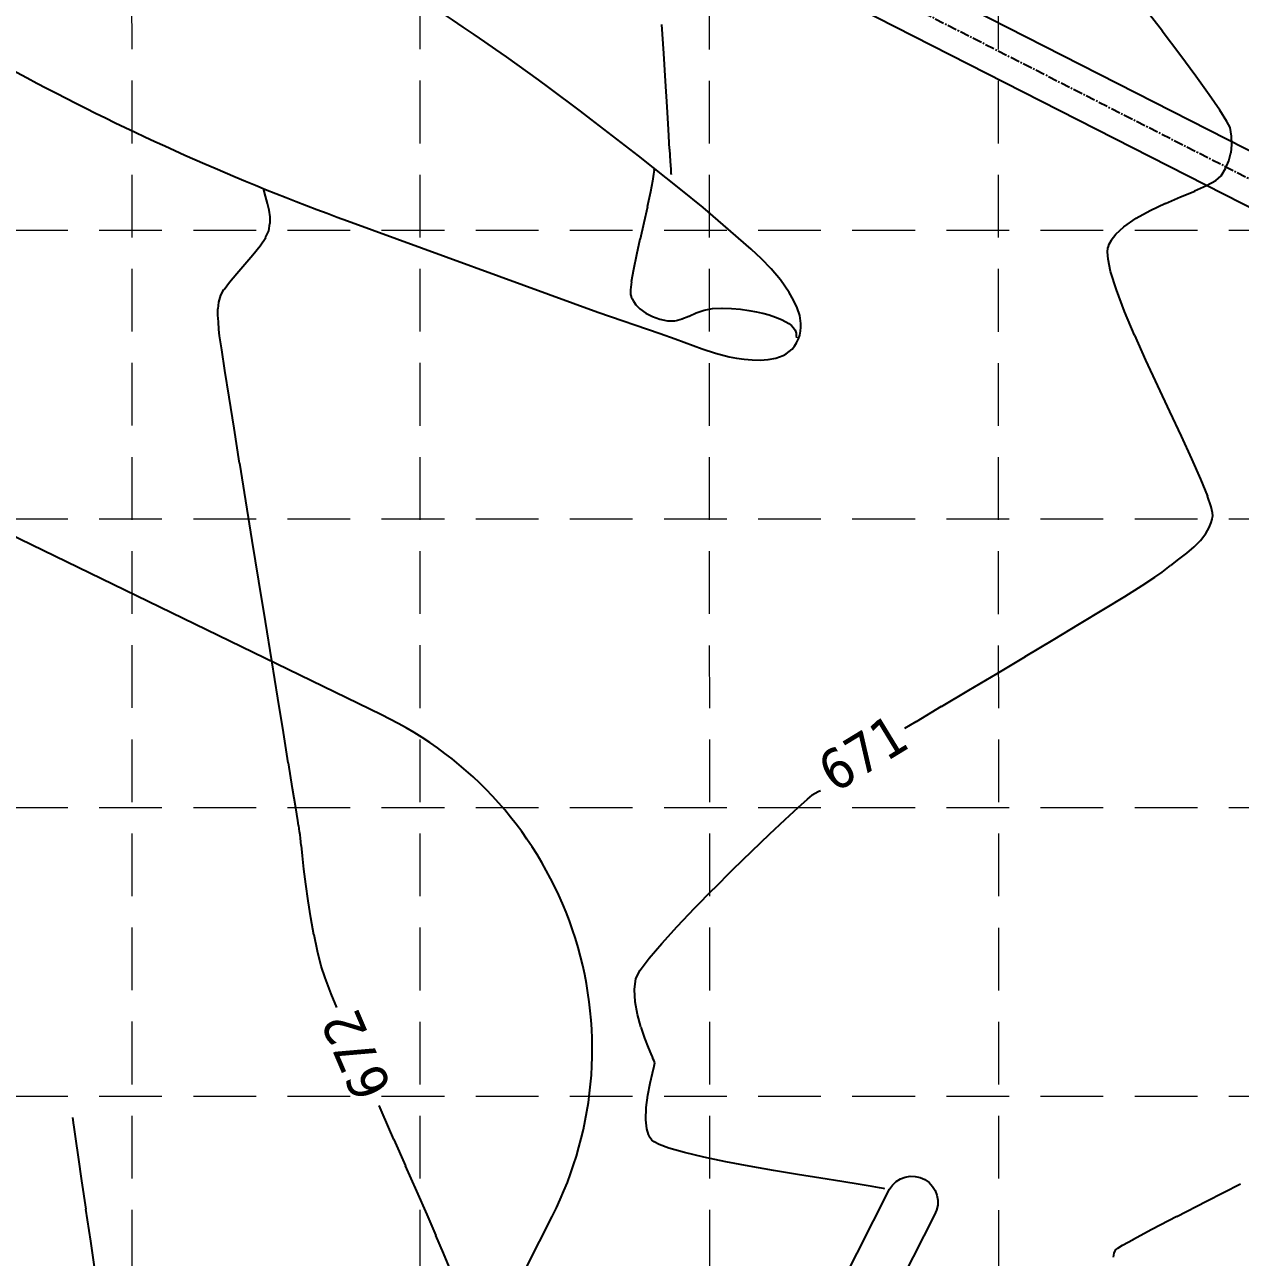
# Model space of a CAD drawing. Header units: inches. Extents: x 6967 to 7890, y 13663 to 15138.
# Drawn here: x 7098.2 to 7195, y 14410.6 to 14508.9 of the extents above; entities that cross this region are included whole.
import ezdxf

# ---------------------------------------------------------------- set-up
doc = ezdxf.new("R2010")
doc.units = ezdxf.units.IN
doc.header["$MEASUREMENT"] = 0
doc.linetypes.add('CENTER2', pattern=[1.125, 0.75, -0.125, 0.125, -0.125])
doc.linetypes.add('HIDDEN', pattern=[0.375, 0.25, -0.125])
for name, color, linetype in [('EC', 35, 'Continuous'), ('GRID', 254, 'HIDDEN'), ('V-ROAD-BACK-P', 2, 'Continuous'), ('V-STRM-CNTR-E', 11, 'CENTER2'), ('V-STRM-UNDR-E', 15, 'Continuous')]:
    doc.layers.add(name, color=color, linetype=linetype)
doc.styles.add('L80', font='TAHOMA.TTF', dxfattribs={"height": 3.2})

msp = doc.modelspace()

# ---------------------------------------------------------------- linework, layer by layer
at = {"layer": 'EC', "color": 35, "extrusion": (0.795242, 0.606292, 0), "elevation": 14513.14}
msp.add_lwpolyline([(7179.144, 671), (7181.61, 671)], dxfattribs=at)
at = {"layer": 'EC', "color": 35}
for points, elevation in [([(7149.078, 14506.581), (7148.927, 14508.887)], 672), ([(7192.535, 14503.287), (7191.459, 14504.784)], 671), ([(7149.339, 14502.344), (7149.215, 14504.382)], 672), ([(7149.449, 14500.523), (7149.339, 14502.344)], 672), ([(7193.948, 14501.176), (7193.38, 14502.065)], 671), ([(7194.193, 14500.682), (7193.948, 14501.176)], 671), ([(7194.313, 14499.996), (7194.193, 14500.682)], 671), ([(7194.338, 14499.328), (7194.313, 14499.996)], 671), ([(7149.607, 14497.968), (7149.543, 14498.974)], 672), ([(7193.838, 14497.427), (7194.1, 14498.044)], 671), ([(7194.1, 14498.044), (7194.266, 14498.677)], 671), ([(7148.259, 14496.971), (7148.177, 14496.415)], 672), ([(7149.673, 14497.048), (7149.649, 14497.368)], 672), ([(7149.684, 14496.913), (7149.673, 14497.048)], 672), ([(7117.342, 14495.205), (7117.184, 14495.829)], 672), ([(7117.498, 14494.637), (7117.342, 14495.205)], 672), ([(7117.625, 14494.101), (7117.498, 14494.637)], 672), ([(7117.701, 14493.573), (7117.625, 14494.101)], 672), ([(7186.706, 14493.461), (7187.839, 14494.082)], 671), ([(7184.733, 14491.713), (7185.089, 14492.187)], 671), ([(7147.175, 14491.8), (7146.893, 14490.541)], 672), ([(7115.701, 14489.79), (7116.341, 14490.544)], 672), ([(7114.482, 14488.359), (7115.06, 14489.047)], 672), ([(7115.06, 14489.047), (7115.701, 14489.79)], 672), ([(7146.43, 14487.755), (7146.435, 14487.393)], 672), ([(7146.435, 14487.393), (7146.466, 14487.214)], 672), ([(7146.649, 14486.844), (7146.847, 14486.568)], 672), ([(7146.847, 14486.568), (7147.165, 14486.241)], 672), ([(7147.165, 14486.241), (7147.638, 14485.896)], 672), ([(7151.661, 14485.916), (7152.28, 14486.139)], 672), ([(7154.459, 14486.275), (7155.185, 14486.208)], 672), ([(7155.185, 14486.208), (7155.861, 14486.114)], 672), ([(7113.583, 14485.203), (7113.552, 14485.74)], 672), ([(7113.622, 14484.599), (7113.583, 14485.203)], 672), ([(7148.176, 14485.623), (7148.76, 14485.42)], 672), ([(7148.76, 14485.42), (7149.371, 14485.289)], 672), ([(7149.371, 14485.289), (7149.965, 14485.287)], 672), ([(7156.953, 14485.898), (7157.478, 14485.749)], 672), ([(7113.852, 14482.969), (7113.686, 14484.089)], 672), ([(7159.61, 14484.309), (7159.631, 14484.091)], 672), ([(7159.631, 14484.091), (7159.643, 14483.926)], 672), ([(7188.433, 14480.094), (7187.483, 14482.144)], 671), ([(7114.441, 14479.209), (7114.108, 14481.317)], 672), ([(7114.837, 14476.723), (7114.441, 14479.209)], 672), ([(7115.769, 14470.924), (7115.284, 14473.936)], 672), ([(7192.695, 14469.204), (7192.773, 14469.486)], 671), ([(7192.773, 14469.486), (7192.804, 14469.633)], 671), ([(7192.272, 14468.323), (7192.541, 14468.808)], 671), ([(7190.124, 14466.292), (7190.754, 14466.775)], 671), ([(7189.461, 14465.793), (7190.124, 14466.292)], 671), ([(7187.191, 14464.187), (7188.203, 14464.844)], 671), ([(7184.123, 14462.29), (7185.809, 14463.324)], 671), ([(7118.323, 14455.206), (7117.838, 14458.181)], 672), ([(7119.497, 14448.021), (7119.165, 14450.049)], 672), ([(7160.512, 14447.17), (7160.891, 14447.491)], 671), ([(7158.752, 14445.551), (7159.777, 14446.504)], 671), ([(7120.059, 14444.581), (7120.022, 14444.806)], 672), ([(7157.5, 14444.368), (7158.752, 14445.551)], 671), ([(7120.1, 14444.323), (7120.059, 14444.581)], 672), ([(7120.191, 14443.477), (7120.13, 14444.058)], 672), ([(7156.088, 14443.013), (7157.5, 14444.368)], 671), ([(7154.582, 14441.544), (7156.088, 14443.013)], 671), ([(7148.908, 14435.666), (7150.143, 14437.02)], 671), ([(7121.786, 14433.845), (7121.479, 14435.037)], 672), ([(7147.904, 14434.485), (7148.908, 14435.666)], 671), ([(7148.071, 14426.852), (7147.852, 14427.37)], 671), ([(7148.237, 14426.451), (7148.17, 14426.616)], 671), ([(7148.306, 14426.309), (7148.237, 14426.451)], 671), ([(7148.356, 14426.143), (7148.306, 14426.309)], 671), ([(7148.307, 14425.885), (7148.356, 14426.143)], 671), ([(7148.165, 14425.316), (7148.307, 14425.885)], 671), ([(7127.572, 14420.042), (7126.624, 14422.188)], 672), ([(7147.637, 14421.602), (7147.668, 14422.577)], 671), ([(7148.064, 14420.059), (7147.984, 14420.175)], 671), ([(7148.71, 14419.642), (7148.307, 14419.853)], 671), ([(7149.472, 14419.354), (7148.71, 14419.642)], 671), ([(7102.71, 14416.746), (7102.435, 14418.635)], 673), ([(7155.88, 14417.905), (7154.007, 14418.259)], 671), ([(7129.392, 14415.924), (7128.504, 14417.936)], 672), ([(7163.266, 14416.677), (7161.578, 14416.945)], 671), ([(7165.689, 14416.284), (7164.729, 14416.443)], 671), ([(7130.209, 14414.059), (7129.392, 14415.924)], 672), ([(7166.568, 14416.125), (7166.263, 14416.183)], 671), ([(7166.694, 14416.099), (7166.568, 14416.125)], 671), ([(7103.831, 14409.146), (7103.417, 14411.93)], 673), ([(7185.248, 14411.378), (7185.63, 14411.609)], 670), ([(7184.964, 14410.97), (7185.038, 14411.166)], 670), ([(7185.089, 14411.256), (7185.117, 14411.285)], 670)]:
    msp.add_lwpolyline(points, dxfattribs=dict(at, elevation=elevation))
at = {"layer": 'EC', "color": 35, "extrusion": (0.799575, 0.600567, 0), "elevation": 14461.215}
msp.add_lwpolyline([(7280.836, 671), (7283.171, 671)], dxfattribs=at)
at = {"layer": 'EC', "color": 35, "extrusion": (0.998043, 0.062525, 0), "elevation": 8042.113}
msp.add_lwpolyline([(14028.998, 672), (14031.202, 672)], dxfattribs=at)
at = {"layer": 'EC', "color": 35, "extrusion": (0.804792, 0.593556, 0), "elevation": 14397.038}
msp.add_lwpolyline([(7404.805, 671), (7406.932, 671)], dxfattribs=at)
at = {"layer": 'EC', "color": 35, "extrusion": (0.822542, 0.568704, 0), "elevation": 14164.241}
msp.add_lwpolyline([(7837.658, 671), (7839.144, 671)], dxfattribs=at)
at = {"layer": 'EC', "color": 35, "extrusion": (0.998149, 0.060812, 0), "elevation": 8018.019}
msp.add_lwpolyline([(14037.364, 672), (14038.916, 672)], dxfattribs=at)
at = {"layer": 'EC', "color": 35, "extrusion": (0.994061, -0.108827, 0), "elevation": 5573.697}
msp.add_lwpolyline([(15195.493, 671), (15196.148, 671)], dxfattribs=at)
at = {"layer": 'EC', "color": 35, "extrusion": (0.997631, 0.068794, 0), "elevation": 8130.043}
msp.add_lwpolyline([(13971.168, 672), (13971.77, 672)], dxfattribs=at)
at = {"layer": 'EC', "color": 35, "extrusion": (0.994441, -0.1053, 0), "elevation": 5581.991}
msp.add_lwpolyline([(15169.411, 672), (15169.085, 672)], dxfattribs=at)
at = {"layer": 'EC', "color": 35, "extrusion": (0.997498, -0.0707, 0), "elevation": 6105.44}
msp.add_lwpolyline([(14966.552, 672), (14966.405, 672)], dxfattribs=at)
at = {"layer": 'EC', "color": 35, "extrusion": (-0.65752, 0.753437, 0), "elevation": 6192.595}
msp.add_lwpolyline([(-14951.227, 671), (-14951.787, 671)], dxfattribs=at)
at = {"layer": 'EC', "color": 35, "extrusion": (0.860272, -0.509835, 0), "elevation": -1202.638}
msp.add_lwpolyline([(16138.706, 671), (16139.404, 671)], dxfattribs=at)
at = {"layer": 'EC', "color": 35, "extrusion": (0.983315, -0.181912, 0), "elevation": 4391.836}
msp.add_lwpolyline([(15554.879, 672), (15554.015, 672)], dxfattribs=at)
at = {"layer": 'EC', "color": 35, "extrusion": (0.407931, -0.913013, 0), "elevation": -10301.121}
msp.add_lwpolyline([(12479.022, 671), (12480.077, 671)], dxfattribs=at)
at = {"layer": 'EC', "color": 35, "extrusion": (-0.476998, 0.878904, 0), "elevation": 9309.924}
msp.add_lwpolyline([(-13235.963, 671), (-13236.795, 671)], dxfattribs=at)
at = {"layer": 'EC', "color": 35, "extrusion": (0.978122, -0.208033, 0), "elevation": 3976.074}
msp.add_lwpolyline([(15665.454, 672), (15664.237, 672)], dxfattribs=at)
at = {"layer": 'EC', "color": 35, "extrusion": (0.393895, -0.919155, 0), "elevation": -10491.099}
msp.add_lwpolyline([(12317.224, 671), (12318.53, 671)], dxfattribs=at)
at = {"layer": 'EC', "color": 35, "extrusion": (-0.386776, 0.922174, 0), "elevation": 10586.037}
msp.add_lwpolyline([(-12237.04, 671), (-12238.255, 671)], dxfattribs=at)
at = {"layer": 'EC', "color": 35, "extrusion": (0.975019, -0.22212, 0), "elevation": 3749.722}
msp.add_lwpolyline([(15719.957, 672), (15718.649, 672)], dxfattribs=at)
at = {"layer": 'EC', "color": 35, "extrusion": (0.424301, -0.905521, 0), "elevation": -10074.895}
msp.add_lwpolyline([(12658.591, 671), (12659.922, 671)], dxfattribs=at)
at = {"layer": 'EC', "color": 35, "extrusion": (0.984784, -0.173781, 0), "elevation": 4490.782}
msp.add_lwpolyline([(15508.838, 672), (15509.43, 672)], dxfattribs=at)
at = {"layer": 'EC', "color": 35, "extrusion": (0.999997, -0.002413, 0), "elevation": 7082.708}
msp.add_lwpolyline([(14510.162, 672), (14510.705, 672)], dxfattribs=at)
at = {"layer": 'EC', "color": 35, "extrusion": (0.974261, -0.225421, 0), "elevation": 3696.464}
msp.add_lwpolyline([(15731.258, 672), (15729.925, 672)], dxfattribs=at)
at = {"layer": 'EC', "color": 35, "extrusion": (0.568535, -0.822659, 0), "elevation": -7837.286}
msp.add_lwpolyline([(14151.049, 671), (14152.247, 671)], dxfattribs=at)
at = {"layer": 'EC', "color": 35, "extrusion": (0.827203, -0.561904, 0), "elevation": -2255.565}
msp.add_lwpolyline([(15986.235, 672), (15987.018, 672)], dxfattribs=at)
at = {"layer": 'EC', "color": 35, "extrusion": (0.909795, -0.415058, 0), "elevation": 460.344}
msp.add_lwpolyline([(16138.786, 672), (16139.37, 672)], dxfattribs=at)
at = {"layer": 'EC', "color": 35, "extrusion": (0.684512, -0.729002, 0), "elevation": -5646.549}
msp.add_lwpolyline([(15158.017, 671), (15158.883, 671)], dxfattribs=at)
at = {"layer": 'EC', "color": 35, "extrusion": (0.783579, -0.621293, 0), "elevation": -3426.654}
msp.add_lwpolyline([(15775.811, 672), (15776.733, 672)], dxfattribs=at)
at = {"layer": 'EC', "color": 35, "extrusion": (0.994898, -0.100882, 0), "elevation": 5685.915}
msp.add_lwpolyline([(15141.626, 671), (15141.939, 671)], dxfattribs=at)
at = {"layer": 'EC', "color": 35, "extrusion": (0.966982, -0.254846, 0), "elevation": 3254.25}
msp.add_lwpolyline([(15843.541, 671), (15843.676, 671)], dxfattribs=at)
at = {"layer": 'EC', "color": 35, "extrusion": (0.93452, -0.35591, 0), "elevation": 1556.488}
msp.add_lwpolyline([(16099.366, 671), (16099.547, 671)], dxfattribs=at)
at = {"layer": 'EC', "color": 35, "extrusion": (0.887048, -0.461678, 0), "elevation": -317.298}
msp.add_lwpolyline([(16171.5, 671), (16171.873, 671)], dxfattribs=at)
at = {"layer": 'EC', "color": 35, "extrusion": (0.9796, -0.200956, 0), "elevation": 4089.131}
msp.add_lwpolyline([(15631.15, 672), (15629.969, 672)], dxfattribs=at)
at = {"layer": 'EC', "color": 35, "extrusion": (0.997518, 0.070407, 0), "elevation": 8186.85}
msp.add_lwpolyline([(13948.395, 671), (13948.977, 671)], dxfattribs=at)
at = {"layer": 'EC', "color": 35, "extrusion": (0.978455, 0.206462, 0), "elevation": 10021.352}
msp.add_lwpolyline([(12693.683, 671), (12694.673, 671)], dxfattribs=at)
at = {"layer": 'EC', "color": 35, "extrusion": (0.986554, -0.163437, 0), "elevation": 4682.453}
msp.add_lwpolyline([(15462.585, 672), (15461.578, 672)], dxfattribs=at)
at = {"layer": 'EC', "color": 35, "extrusion": (0.954097, 0.299498, 0), "elevation": 11194.369}
msp.add_lwpolyline([(11670.779, 671), (11672.326, 671)], dxfattribs=at)
at = {"layer": 'EC', "color": 35, "extrusion": (0.797065, -0.603894, 0), "elevation": -3078.728}
msp.add_lwpolyline([(15843.811, 672), (15844.553, 672)], dxfattribs=at)
at = {"layer": 'EC', "color": 35, "extrusion": (0.995463, -0.095147, 0), "elevation": 5735.541}
msp.add_lwpolyline([(15102.627, 672), (15101.989, 672)], dxfattribs=at)
at = {"layer": 'EC', "color": 35, "extrusion": (0.96143, -0.275049, 0), "elevation": 2854.682}
msp.add_lwpolyline([(15884.605, 672), (15885.182, 672)], dxfattribs=at)
at = {"layer": 'EC', "color": 35, "extrusion": (0.872325, -0.488927, 0), "elevation": -877.716}
msp.add_lwpolyline([(16115.764, 672), (16116.281, 672)], dxfattribs=at)
at = {"layer": 'EC', "color": 35, "extrusion": (0.943997, 0.329954, 0), "elevation": 11526.354}
msp.add_lwpolyline([(11317.884, 672), (11317.81, 672)], dxfattribs=at)
at = {"layer": 'EC', "color": 35, "extrusion": (0.906186, 0.422879, 0), "elevation": 12602.359}
msp.add_lwpolyline([(10105.949, 672), (10105.835, 672)], dxfattribs=at)
at = {"layer": 'EC', "color": 35, "extrusion": (0.873375, 0.487048, 0), "elevation": 13297.498}
msp.add_lwpolyline([(9171.909, 672), (9171.683, 672)], dxfattribs=at)
at = {"layer": 'EC', "color": 35, "extrusion": (0.934525, 0.355897, 0), "elevation": 11870.84}
msp.add_lwpolyline([(10980.157, 671), (10981.991, 671)], dxfattribs=at)
at = {"layer": 'EC', "color": 35, "extrusion": (0.999971, -0.007563, 0), "elevation": 7003.79}
msp.add_lwpolyline([(14539.127, 672), (14539.635, 672)], dxfattribs=at)
at = {"layer": 'EC', "color": 35, "extrusion": (0.99154, -0.129803, 0), "elevation": 5173.02}
msp.add_lwpolyline([(15287.05, 672), (15287.568, 672)], dxfattribs=at)
at = {"layer": 'EC', "color": 35, "extrusion": (0.185519, -0.982641, 0), "elevation": -12907.786}
msp.add_lwpolyline([(9715.575, 672), (9716.275, 672)], dxfattribs=at)
at = {"layer": 'EC', "color": 35, "extrusion": (0.041561, -0.999136, 0), "elevation": -14176.471}
msp.add_lwpolyline([(7748.846, 672), (7749.589, 672)], dxfattribs=at)
at = {"layer": 'EC', "color": 35, "extrusion": (-0.033135, -0.999451, 0), "elevation": -14715.381}
msp.add_lwpolyline([(6669.784, 672), (6670.533, 672)], dxfattribs=at)
at = {"layer": 'EC', "color": 35, "extrusion": (-0.177619, -0.984099, 0), "elevation": -15526.793}
msp.add_lwpolyline([(4469.068, 672), (4469.677, 672)], dxfattribs=at)
at = {"layer": 'EC', "color": 35, "extrusion": (-0.213706, -0.976898, 0), "elevation": -15680.73}
msp.add_lwpolyline([(3895.383, 672), (3895.888, 672)], dxfattribs=at)
at = {"layer": 'EC', "color": 35, "extrusion": (0.921346, 0.388744, 0), "elevation": 12251.954}
msp.add_lwpolyline([(10551.164, 671), (10553.214, 671)], dxfattribs=at)
at = {"layer": 'EC', "color": 35, "extrusion": (-0.45351, -0.891251, 0), "elevation": -16152.098}
msp.add_lwpolyline([(-199.162, 672), (-198.558, 672)], dxfattribs=at)
at = {"layer": 'EC', "color": 35, "extrusion": (0.246934, -0.969032, 0), "elevation": -12271.138}
msp.add_lwpolyline([(10505.46, 672), (10506.041, 672)], dxfattribs=at)
at = {"layer": 'EC', "color": 35, "extrusion": (-0.381283, 0.924459, 0), "elevation": 10664.809}
msp.add_lwpolyline([(-12133.409, 672), (-12134.011, 672)], dxfattribs=at)
at = {"layer": 'EC', "color": 35, "extrusion": (-0.406569, 0.91362, 0), "elevation": 10326.975}
msp.add_lwpolyline([(-12422.8, 672), (-12423.43, 672)], dxfattribs=at)
at = {"layer": 'EC', "color": 35, "extrusion": (-0.336869, -0.941552, 0), "elevation": -16050.211}
msp.add_lwpolyline([(1859.334, 672), (1859.878, 672)], dxfattribs=at)
at = {"layer": 'EC', "color": 35, "extrusion": (-0.384857, -0.922976, 0), "elevation": -16124.635}
msp.add_lwpolyline([(1031.778, 672), (1032.275, 672)], dxfattribs=at)
at = {"layer": 'EC', "color": 35, "extrusion": (-0.430039, -0.90281, 0), "elevation": -16155.958}
msp.add_lwpolyline([(233.436, 672), (233.838, 672)], dxfattribs=at)
at = {"layer": 'EC', "color": 35, "extrusion": (-0.494428, -0.869218, 0), "elevation": -16130.323}
msp.add_lwpolyline([(-939.327, 672), (-939.068, 672)], dxfattribs=at)
at = {"layer": 'EC', "color": 35, "extrusion": (-0.610816, -0.791773, 0), "elevation": -15841.738}
msp.add_lwpolyline([(-3179.386, 672), (-3179.115, 672)], dxfattribs=at)
at = {"layer": 'EC', "color": 35, "extrusion": (0.992141, 0.125125, 0), "elevation": 8870.095}
msp.add_lwpolyline([(13480.163, 672), (13480.677, 672)], dxfattribs=at)
at = {"layer": 'EC', "color": 35, "extrusion": (0.726188, 0.687497, 0), "elevation": 15157.284}
msp.add_lwpolyline([(5596.802, 672), (5596.558, 672)], dxfattribs=at)
at = {"layer": 'EC', "color": 35, "extrusion": (0.845983, 0.53321, 0), "elevation": 13780.15}
msp.add_lwpolyline([(8436.36, 672), (8436.126, 672)], dxfattribs=at)
at = {"layer": 'EC', "color": 35, "extrusion": (0.956817, 0.290692, 0), "elevation": 11060.909}
msp.add_lwpolyline([(11777.821, 672), (11777.586, 672)], dxfattribs=at)
at = {"layer": 'EC', "color": 35, "extrusion": (0.912664, 0.408711, 0), "elevation": 12478.773}
msp.add_lwpolyline([(10279.719, 671), (10281.91, 671)], dxfattribs=at)
at = {"layer": 'EC', "color": 35, "extrusion": (0.988229, 0.15298, 0), "elevation": 9245.726}
msp.add_lwpolyline([(13222.542, 672), (13224.214, 672)], dxfattribs=at)
at = {"layer": 'EC', "color": 35, "extrusion": (0.904756, 0.42593, 0), "elevation": 12671.282}
msp.add_lwpolyline([(10036.939, 671), (10039.189, 671)], dxfattribs=at)
at = {"layer": 'EC', "color": 35, "extrusion": (0.904833, 0.425766, 0), "elevation": 12669.469}
msp.add_lwpolyline([(10037.061, 671), (10039.227, 671)], dxfattribs=at)
at = {"layer": 'EC', "color": 35, "extrusion": (0.987373, 0.158411, 0), "elevation": 9318.268}
msp.add_lwpolyline([(13164.04, 672), (13166.863, 672)], dxfattribs=at)
at = {"layer": 'EC', "color": 35, "extrusion": (0.907891, 0.419205, 0), "elevation": 12596.481}
msp.add_lwpolyline([(10126.504, 671), (10128.51, 671)], dxfattribs=at)
at = {"layer": 'EC', "color": 35, "extrusion": (0.914942, 0.403584, 0), "elevation": 12421.086}
msp.add_lwpolyline([(10339.122, 671), (10340.892, 671)], dxfattribs=at)
at = {"layer": 'EC', "color": 35, "extrusion": (0.928307, 0.371815, 0), "elevation": 12057.414}
msp.add_lwpolyline([(10759.561, 671), (10761.021, 671)], dxfattribs=at)
at = {"layer": 'EC', "color": 35, "extrusion": (0.949831, 0.312763, 0), "elevation": 11357.662}
msp.add_lwpolyline([(11494.88, 671), (11495.777, 671)], dxfattribs=at)
at = {"layer": 'EC', "color": 35, "extrusion": (0.987167, 0.159692, 0), "elevation": 9335.342}
msp.add_lwpolyline([(13145.687, 672), (13148.887, 672)], dxfattribs=at)
at = {"layer": 'EC', "color": 35, "extrusion": (0.97686, 0.21388, 0), "elevation": 10121.19}
msp.add_lwpolyline([(12596.738, 671), (12597.232, 671)], dxfattribs=at)
at = {"layer": 'EC', "color": 35, "extrusion": (0.998004, 0.063159, 0), "elevation": 8092.34}
msp.add_lwpolyline([(13986.551, 671), (13986.791, 671)], dxfattribs=at)
at = {"layer": 'EC', "color": 35, "extrusion": (0.994286, -0.106752, 0), "elevation": 5607.033}
msp.add_lwpolyline([(15154.797, 671), (15154.892, 671)], dxfattribs=at)
at = {"layer": 'EC', "color": 35, "extrusion": (0.790958, -0.611871, 0), "elevation": -3163.958}
msp.add_lwpolyline([(15843.875, 671), (15844.573, 671)], dxfattribs=at)
at = {"layer": 'EC', "color": 35, "extrusion": (0.932146, -0.362082, 0), "elevation": 1465.603}
msp.add_lwpolyline([(16091.335, 671), (16091.76, 671)], dxfattribs=at)
at = {"layer": 'EC', "color": 35, "extrusion": (0.987099, 0.160112, 0), "elevation": 9340.931}
msp.add_lwpolyline([(13138.446, 672), (13141.716, 672)], dxfattribs=at)
at = {"layer": 'EC', "color": 35, "extrusion": (0.705559, -0.708651, 0), "elevation": -5178.324}
msp.add_lwpolyline([(15303.656, 671), (15304.378, 671)], dxfattribs=at)
at = {"layer": 'EC', "color": 35, "extrusion": (0.643113, -0.765772, 0), "elevation": -6453.78}
msp.add_lwpolyline([(14810.241, 671), (14810.997, 671)], dxfattribs=at)
at = {"layer": 'EC', "color": 35, "extrusion": (0.61868, -0.785643, 0), "elevation": -6916.974}
msp.add_lwpolyline([(14597.183, 671), (14598.047, 671)], dxfattribs=at)
at = {"layer": 'EC', "color": 35, "extrusion": (0.987045, 0.160444, 0), "elevation": 9345.359}
msp.add_lwpolyline([(13132.034, 672), (13135.297, 672)], dxfattribs=at)
at = {"layer": 'EC', "color": 35, "extrusion": (0.581144, -0.813801, 0), "elevation": -7594.115}
msp.add_lwpolyline([(14255.925, 671), (14256.637, 671)], dxfattribs=at)
at = {"layer": 'EC', "color": 35, "extrusion": (0.53006, -0.84796, 0), "elevation": -8455.407}
msp.add_lwpolyline([(13759.712, 671), (13761.341, 671)], dxfattribs=at)
at = {"layer": 'EC', "color": 35, "extrusion": (0.518287, -0.855207, 0), "elevation": -8644.811}
msp.add_lwpolyline([(13637.274, 671), (13639.527, 671)], dxfattribs=at)
at = {"layer": 'EC', "color": 35, "extrusion": (0.987001, 0.160714, 0), "elevation": 9348.945}
msp.add_lwpolyline([(13126.303, 672), (13129.481, 672)], dxfattribs=at)
at = {"layer": 'EC', "color": 35, "extrusion": (-0.515465, 0.85691, 0), "elevation": 8689.711}
msp.add_lwpolyline([(-13606.254, 671), (-13608.708, 671)], dxfattribs=at)
at = {"layer": 'EC', "color": 35, "extrusion": (-0.513621, 0.858017, 0), "elevation": 8718.965}
msp.add_lwpolyline([(-13584.946, 671), (-13587.526, 671)], dxfattribs=at)
at = {"layer": 'EC', "color": 35, "extrusion": (-0.512458, 0.858712, 0), "elevation": 8737.35}
msp.add_lwpolyline([(-13570.496, 671), (-13573.129, 671)], dxfattribs=at)
at = {"layer": 'EC', "color": 35, "extrusion": (-0.51184, 0.859081, 0), "elevation": 8747.116}
msp.add_lwpolyline([(-13561.592, 671), (-13564.204, 671)], dxfattribs=at)
at = {"layer": 'EC', "color": 35, "extrusion": (0.511726, -0.859149, 0), "elevation": -8748.92}
msp.add_lwpolyline([(13557.911, 671), (13560.428, 671)], dxfattribs=at)
at = {"layer": 'EC', "color": 35, "extrusion": (0.986935, 0.161121, 0), "elevation": 9354.357}
msp.add_lwpolyline([(13116.66, 672), (13119.432, 672)], dxfattribs=at)
at = {"layer": 'EC', "color": 35, "extrusion": (0.512166, -0.858886, 0), "elevation": -8741.97}
msp.add_lwpolyline([(13560.046, 671), (13562.394, 671)], dxfattribs=at)
at = {"layer": 'EC', "color": 35, "extrusion": (0.513341, -0.858185, 0), "elevation": -8723.411}
msp.add_lwpolyline([(13570.937, 671), (13571.993, 671)], dxfattribs=at)
at = {"layer": 'EC', "color": 35, "extrusion": (0.986909, 0.161276, 0), "elevation": 9356.411}
msp.add_lwpolyline([(13112.742, 672), (13115.195, 672)], dxfattribs=at)
at = {"layer": 'EC', "color": 35, "extrusion": (0.986872, 0.161502, 0), "elevation": 9359.423}
msp.add_lwpolyline([(13106.958, 672), (13108.537, 672)], dxfattribs=at)
at = {"layer": 'EC', "color": 35, "extrusion": (0.502698, -0.864462, 0), "elevation": -8889.548}
msp.add_lwpolyline([(13453.04, 671), (13453.609, 671)], dxfattribs=at)
at = {"layer": 'EC', "color": 35, "extrusion": (0.37963, -0.925138, 0), "elevation": -10647.514}
msp.add_lwpolyline([(12110.083, 671), (12110.273, 671)], dxfattribs=at)
at = {"layer": 'EC', "color": 35, "extrusion": (0.671316, -0.741171, 0), "elevation": -5900.857}
msp.add_lwpolyline([(15004.792, 671), (15005.783, 671)], dxfattribs=at)
at = {"layer": 'EC', "color": 35, "extrusion": (0.986864, 0.161556, 0), "elevation": 9360.138}
msp.add_lwpolyline([(13105.423, 672), (13106.447, 672)], dxfattribs=at)
at = {"layer": 'EC', "color": 35, "extrusion": (0.986888, 0.161405, 0), "elevation": 9358.128}
msp.add_lwpolyline([(13106.466, 672), (13106.858, 672)], dxfattribs=at)
at = {"layer": 'EC', "color": 35, "extrusion": (0.987309, 0.158813, 0)}
for points, elevation in [([(13130.727, 672), (13130.989, 672)], 9323.687), ([(13110.682, 673), (13110.864, 673)], 9302.212), ([(13110.436, 673), (13110.682, 673)], 9302.212)]:
    msp.add_lwpolyline(points, dxfattribs=dict(at, elevation=elevation))
at = {"layer": 'EC', "color": 35, "extrusion": (0.993702, 0.112052, 0), "elevation": 8693.782}
msp.add_lwpolyline([(13555.265, 672), (13555.532, 672)], dxfattribs=at)
at = {"layer": 'EC', "color": 35, "extrusion": (0.994125, 0.108236, 0), "elevation": 8641.671}
msp.add_lwpolyline([(13587.113, 672), (13587.961, 672)], dxfattribs=at)
at = {"layer": 'EC', "color": 35, "extrusion": (0.993278, 0.115749, 0), "elevation": 8744.145}
msp.add_lwpolyline([(13520.332, 672), (13521.392, 672)], dxfattribs=at)
at = {"layer": 'EC', "color": 35, "extrusion": (0.992039, 0.125928, 0), "elevation": 8882.316}
msp.add_lwpolyline([(13428.744, 672), (13429.963, 672)], dxfattribs=at)
at = {"layer": 'EC', "color": 35, "extrusion": (0.704881, -0.709326, 0), "elevation": -5200.628}
msp.add_lwpolyline([(15252.331, 671), (15254.497, 671)], dxfattribs=at)
at = {"layer": 'EC', "color": 35, "extrusion": (0.99029, 0.139015, 0), "elevation": 9058.846}
msp.add_lwpolyline([(13308.972, 672), (13310.297, 672)], dxfattribs=at)
at = {"layer": 'EC', "color": 35, "extrusion": (0.713053, -0.70111, 0), "elevation": -5023.543}
msp.add_lwpolyline([(15309.427, 671), (15311.569, 671)], dxfattribs=at)
at = {"layer": 'EC', "color": 35, "extrusion": (0.987787, 0.155813, 0), "elevation": 9283.57}
msp.add_lwpolyline([(13151.824, 672), (13153.203, 672)], dxfattribs=at)
at = {"layer": 'EC', "color": 35, "extrusion": (0.723786, -0.690024, 0), "elevation": -4786.721}
msp.add_lwpolyline([(15383.088, 671), (15385.118, 671)], dxfattribs=at)
at = {"layer": 'EC', "color": 35, "extrusion": (0.984074, 0.177758, 0), "elevation": 9573.964}
msp.add_lwpolyline([(12940.581, 672), (12941.962, 672)], dxfattribs=at)
at = {"layer": 'EC', "color": 35, "extrusion": (0.978275, 0.207312, 0), "elevation": 9959.326}
msp.add_lwpolyline([(12645.062, 672), (12646.392, 672)], dxfattribs=at)
at = {"layer": 'EC', "color": 35, "extrusion": (0.802473, -0.596688, 0), "elevation": -2876.89}
msp.add_lwpolyline([(15847.17, 671), (15848.356, 671)], dxfattribs=at)
at = {"layer": 'EC', "color": 35, "extrusion": (0.948939, 0.315458, 0), "elevation": 11311.419}
msp.add_lwpolyline([(11449.238, 672), (11450.219, 672)], dxfattribs=at)
at = {"layer": 'EC', "color": 35, "extrusion": (0.93451, 0.355937, 0), "elevation": 11792.876}
msp.add_lwpolyline([(10951.333, 672), (10952.686, 672)], dxfattribs=at)
at = {"layer": 'EC', "color": 35, "extrusion": (0.886861, -0.462037, 0), "elevation": -330.263}
msp.add_lwpolyline([(16102.053, 671), (16102.802, 671)], dxfattribs=at)
at = {"layer": 'EC', "color": 35, "extrusion": (0.990304, -0.13892, 0), "elevation": 5072.544}
msp.add_lwpolyline([(15284.868, 671), (15285.761, 671)], dxfattribs=at)
at = {"layer": 'EC', "color": 35, "extrusion": (0.998142, 0.060932, 0), "elevation": 8012.821}
msp.add_lwpolyline([(13968.72, 671), (13969.703, 671)], dxfattribs=at)
at = {"layer": 'EC', "color": 35, "extrusion": (0.926624, 0.37599, 0), "elevation": 12026.1}
msp.add_lwpolyline([(10693.509, 672), (10694.696, 672)], dxfattribs=at)
at = {"layer": 'EC', "color": 35, "extrusion": (0.982399, 0.186794, 0), "elevation": 9716.619}
msp.add_lwpolyline([(12840.997, 671), (12842.031, 671)], dxfattribs=at)
at = {"layer": 'EC', "color": 35, "extrusion": (0.963108, 0.269114, 0), "elevation": 10766.624}
msp.add_lwpolyline([(11973.269, 671), (11974.293, 671)], dxfattribs=at)
at = {"layer": 'EC', "color": 35, "extrusion": (0.945616, 0.325286, 0), "elevation": 11452.111}
msp.add_lwpolyline([(11318.441, 671), (11319.387, 671)], dxfattribs=at)
at = {"layer": 'EC', "color": 35, "extrusion": (0.931275, 0.364317, 0), "elevation": 11912.755}
msp.add_lwpolyline([(10831.762, 671), (10832.554, 671)], dxfattribs=at)
at = {"layer": 'EC', "color": 35, "extrusion": (0.921992, 0.38721, 0), "elevation": 12176.681}
msp.add_lwpolyline([(10533.377, 671), (10533.632, 671)], dxfattribs=at)
at = {"layer": 'EC', "color": 35, "extrusion": (0.973982, -0.226624, 0), "elevation": 3693.069}
msp.add_lwpolyline([(15669.129, 671), (15669.947, 671)], dxfattribs=at)
at = {"layer": 'EC', "color": 35, "extrusion": (0.981855, -0.189632, 0), "elevation": 4282.931}
msp.add_lwpolyline([(15517.317, 671), (15518.275, 671)], dxfattribs=at)
at = {"layer": 'EC', "color": 35, "extrusion": (0.991643, -0.129015, 0), "elevation": 5227.208}
msp.add_lwpolyline([(15224.198, 671), (15225.207, 671)], dxfattribs=at)
at = {"layer": 'EC', "color": 35, "extrusion": (0.915367, 0.402619, 0), "elevation": 12330.133}
msp.add_lwpolyline([(10332.284, 672), (10332.89, 672)], dxfattribs=at)
at = {"layer": 'EC', "color": 35, "extrusion": (0.989744, 0.142849, 0), "elevation": 9089.285}
msp.add_lwpolyline([(13258.593, 673), (13258.943, 673)], dxfattribs=at)
at = {"layer": 'EC', "color": 35, "extrusion": (0.993818, 0.111017, 0), "elevation": 8704.503}
msp.add_lwpolyline([(13538.23, 671), (13538.941, 671)], dxfattribs=at)
at = {"layer": 'EC', "color": 35, "extrusion": (0.989796, 0.142492, 0), "elevation": 9084.499}
msp.add_lwpolyline([(13260.93, 673), (13261.873, 673)], dxfattribs=at)
at = {"layer": 'EC', "color": 35, "extrusion": (0.958897, 0.283753, 0), "elevation": 10945.896}
msp.add_lwpolyline([(11799.497, 671), (11799.975, 671)], dxfattribs=at)
at = {"layer": 'EC', "color": 35, "extrusion": (0.891932, 0.45217, 0), "elevation": 12895.88}
msp.add_lwpolyline([(9629.714, 671), (9630.008, 671)], dxfattribs=at)
at = {"layer": 'EC', "color": 35, "extrusion": (0.989718, 0.143032, 0), "elevation": 9091.731}
msp.add_lwpolyline([(13254.511, 673), (13255.973, 673)], dxfattribs=at)
at = {"layer": 'EC', "color": 35, "extrusion": (0.91451, 0.404563, 0), "elevation": 12352.058}
msp.add_lwpolyline([(10301.413, 672), (10303.716, 672)], dxfattribs=at)
at = {"layer": 'EC', "color": 35, "extrusion": (0.739765, 0.672865, 0), "elevation": 14990.647}
msp.add_lwpolyline([(5857.675, 671), (5857.767, 671)], dxfattribs=at)
at = {"layer": 'EC', "color": 35, "extrusion": (0.607793, 0.794096, 0), "elevation": 15795.432}
msp.add_lwpolyline([(3087.842, 671), (3088.069, 671)], dxfattribs=at)
at = {"layer": 'EC', "color": 35, "extrusion": (0.278312, 0.960491, 0), "elevation": 15839.44}
msp.add_lwpolyline([(-2855.23, 671), (-2853.918, 671)], dxfattribs=at)
at = {"layer": 'EC', "color": 35, "extrusion": (-0.232259, -0.972654, 0), "elevation": -15685.509}
msp.add_lwpolyline([(3607.825, 671), (3606.246, 671)], dxfattribs=at)
at = {"layer": 'EC', "color": 35, "extrusion": (0.204328, 0.978903, 0), "elevation": 15575.832}
msp.add_lwpolyline([(-4057.027, 671), (-4055.25, 671)], dxfattribs=at)
at = {"layer": 'EC', "color": 35, "extrusion": (-0.173495, -0.984835, 0), "elevation": -15440.762}
msp.add_lwpolyline([(4547.891, 671), (4545.928, 671)], dxfattribs=at)
at = {"layer": 'EC', "color": 35, "extrusion": (-0.16496, -0.9863, 0), "elevation": -15400.802}
msp.add_lwpolyline([(4683.375, 671), (4681.425, 671)], dxfattribs=at)
at = {"layer": 'EC', "color": 35, "extrusion": (-0.159524, -0.987194, 0), "elevation": -15374.767}
msp.add_lwpolyline([(4770.014, 671), (4768.149, 671)], dxfattribs=at)
at = {"layer": 'EC', "color": 35, "extrusion": (0.989471, 0.14473, 0), "elevation": 9114.463}
msp.add_lwpolyline([(13234.696, 673), (13236.979, 673)], dxfattribs=at)
at = {"layer": 'EC', "color": 35, "extrusion": (-0.157866, -0.987461, 0), "elevation": -15366.735}
msp.add_lwpolyline([(4799.023, 671), (4797.542, 671)], dxfattribs=at)
at = {"layer": 'EC', "color": 35, "extrusion": (-0.17332, -0.984865, 0), "elevation": -15440.061}
msp.add_lwpolyline([(4559.186, 671), (4558.603, 671)], dxfattribs=at)
at = {"layer": 'EC', "color": 35, "extrusion": (-0.455027, 0.890477, 0), "elevation": 9563.652}
msp.add_lwpolyline([(-12963.872, 670), (-12966.904, 670)], dxfattribs=at)
at = {"layer": 'EC', "color": 35, "extrusion": (0.989309, 0.145835, 0), "elevation": 9129.235}
msp.add_lwpolyline([(13221.926, 673), (13224.511, 673)], dxfattribs=at)
at = {"layer": 'EC', "color": 35, "extrusion": (0.458335, -0.888779, 0), "elevation": -9515.383}
msp.add_lwpolyline([(12996.677, 670), (12999.342, 670)], dxfattribs=at)
at = {"layer": 'EC', "color": 35, "extrusion": (0.917964, 0.396664, 0), "elevation": 12262.816}
msp.add_lwpolyline([(10401.47, 672), (10403.284, 672)], dxfattribs=at)
at = {"layer": 'EC', "color": 35, "extrusion": (0.46327, -0.886217, 0), "elevation": -9442.972}
msp.add_lwpolyline([(13047.158, 670), (13049.384, 670)], dxfattribs=at)
at = {"layer": 'EC', "color": 35, "extrusion": (0.921501, 0.388376, 0), "elevation": 12168.581}
msp.add_lwpolyline([(10510.028, 672), (10511.559, 672)], dxfattribs=at)
at = {"layer": 'EC', "color": 35, "extrusion": (0.471698, -0.88176, 0), "elevation": -9318.158}
msp.add_lwpolyline([(13134.877, 670), (13136.589, 670)], dxfattribs=at)
at = {"layer": 'EC', "color": 35, "extrusion": (0.580653, -0.814151, 0), "elevation": -7560.898}
msp.add_lwpolyline([(14217.73, 670), (14217.892, 670)], dxfattribs=at)
at = {"layer": 'EC', "color": 35, "extrusion": (0.487147, -0.87332, 0), "elevation": -9085.489}
msp.add_lwpolyline([(13295.925, 670), (13296.877, 670)], dxfattribs=at)
at = {"layer": 'EC', "color": 35, "extrusion": (0.928051, 0.372452, 0), "elevation": 11985.825}
msp.add_lwpolyline([(10716.789, 672), (10717.978, 672)], dxfattribs=at)
at = {"layer": 'EC', "color": 35, "extrusion": (0.988388, -0.15195, 0), "elevation": 4911.783}
msp.add_lwpolyline([(15335.059, 670), (15335.389, 670)], dxfattribs=at)
at = {"layer": 'EC', "color": 35, "extrusion": (0.868506, -0.495679, 0), "elevation": -903.066}
msp.add_lwpolyline([(16077.654, 670), (16077.758, 670)], dxfattribs=at)
at = {"layer": 'GRID', "color": 252, "linetype": 'HIDDEN', "lineweight": 0, "ltscale": 20}
for p, q in [((7106.756, 13779.427), (7106.659, 15112.778)), ((7129.617, 13779.423), (7129.689, 15112.735)), ((7152.792, 13779.419), (7152.669, 15112.65)), ((7175.876, 13779.416), (7175.641, 15112.67)), ((6991.593, 14492.509), (7865.68, 14492.509)), ((6991.593, 14469.507), (7865.68, 14469.507)), ((6991.593, 14446.504), (7865.68, 14446.504)), ((6991.593, 14423.502), (7865.68, 14423.502))]:
    msp.add_line(p, q, dxfattribs=at)
at = {"layer": 'V-ROAD-BACK-P', "color": 7}
for points in [[(7066.439, 14521.638), (7098.354, 14504.636, 0.034981), (7123.881, 14493.251), (7143.83, 14485.977), (7148.784, 14484.264), (7149.968, 14483.853), (7152.131, 14483.049), (7153.191, 14482.701), (7154.291, 14482.418), (7154.868, 14482.308), (7155.471, 14482.222), (7156.103, 14482.164), (7156.756, 14482.146), (7157.397, 14482.188), (7158.008, 14482.306), (7158.573, 14482.515), (7158.832, 14482.658), (7159.072, 14482.83), (7159.292, 14483.032), (7159.489, 14483.266), (7159.661, 14483.534), (7159.807, 14483.838), (7159.911, 14484.145), (7159.977, 14484.455), (7160.006, 14484.766), (7160.001, 14485.078), (7159.903, 14485.702), (7159.702, 14486.323), (7159.419, 14486.934), (7159.077, 14487.529), (7158.377, 14488.547), (7157.641, 14489.435), (7156.866, 14490.235), (7156.049, 14490.988), (7153.796, 14492.936), (7152.203, 14494.303), (7150.429, 14495.759), (7147.055, 14498.431), (7143.256, 14501.358, 0.04177), (7115.225, 14519.443)], [(7048.018, 14208.166, -0.049115), (7086.033, 14307.016), (7140.189, 14413.91, 0.421069), (7126.584, 14453.873, -2.849906)], [(7138.301, 14354.121, -0.030065), (7151.634, 14385.53), (7167.061, 14416.066, -1), (7170.646, 14414.027), (7155.264, 14383.745, 0.031429), (7142.012, 14352.417, -0.044903)]]:
    msp.add_lwpolyline(points, format="xyb", dxfattribs=at)
msp.add_lwpolyline([(7126.584, 14453.873), (7067.056, 14482.776), (7033.053, 14499.643), (7023.491, 14502.234), (7017.137, 14505.392)], dxfattribs=at)
at = {"layer": 'V-STRM-CNTR-E', "color": 5}
msp.add_lwpolyline([(7000.283, 14596.155), (7233.82, 14477.211, 0.086014), (7580.966, 14384.039), (7664.899, 14381.937, 0.032197), (7684.651, 14382.54, 0.032197)], format="xyb", dxfattribs=at)
at = {"layer": 'V-STRM-UNDR-E', "color": 5}
for points in [[(7000.292, 14598.395), (7234.694, 14479.01, 0.085989), (7581.082, 14386.036), (7664.957, 14383.936, 0.032294), (7684.512, 14384.536, 0.032294)], [(7000.274, 14593.915), (7232.945, 14475.412, 0.086039), (7580.851, 14382.041), (7664.84, 14379.938, 0.032102), (7684.791, 14380.545, 0.032102)]]:
    msp.add_lwpolyline(points, format="xyb", dxfattribs=at)

# ---------------------------------------------------------------- texts
at = {"layer": 'EC', "color": 35, "char_height": 3.2, "width": 8.40081, "attachment_point": 1, "style": 'L80'}
for s, insert, rotation in [('\\fTahoma|b0|i0|c0|p34;\\W1.0000000000;\\T1.0000000000;\\o\\l671', (7161.011, 14450.347, 671), 31.35854), ('\\fTahoma|b0|i0|c0|p34;\\W1.0000000000;\\T1.0000000000;\\o\\l672', (7124.496, 14422.84, 672), 113.26323)]:
    msp.add_mtext(s, dxfattribs=dict(at, insert=insert, rotation=rotation))

doc.saveas('drawing.dxf')
